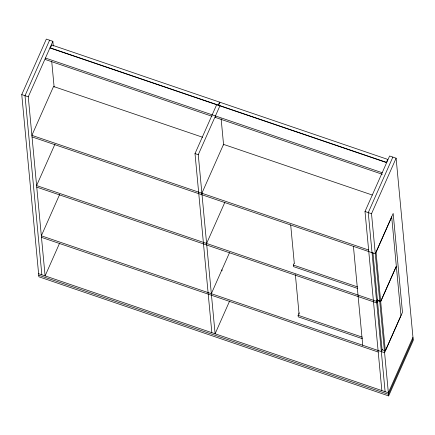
<?xml version="1.0" encoding="UTF-8"?>
<svg xmlns="http://www.w3.org/2000/svg" width="435" height="435" viewBox="0 0 435 435"><rect width="100%" height="100%" fill="white"/><g stroke="black" fill="none" stroke-linecap="round" stroke-linejoin="round"><path stroke-width="0.65" d="M381.848 390.57L365.003 211.492L389.602 155.991L396.111 158.209L413.25 340.409L388.656 395.91L38.889 276.791L21.75 94.591L46.344 39.09L52.858 41.309L53.298 46.039M49.601 40.199L25.007 95.7L41.852 274.784M59.59 243.208L45.104 275.893L28.264 96.809L52.858 41.309M54.973 144.137L36.611 185.571L376.612 301.363L377.433 299.503M59.698 194.363L41.336 235.797L384.589 352.698L402.478 312.335L393.175 213.438L375.291 253.801L32.032 136.905M211.85 332.677L195.005 153.599L216.657 104.737M219.566 102.127L218.261 105.074L50.449 47.921L51.754 44.979L219.566 102.127L219.697 103.476M229.631 301.009L215.107 333.786L198.262 154.702L219.914 105.846M201.883 193.238L223.536 144.382M206.609 243.464L224.759 202.514M211.334 293.696L229.484 252.74M357.657 288.459L293.527 266.622L293.38 265.062L294.196 263.229M362.382 338.691L298.252 316.849L298.106 315.288L299.188 312.847M392.854 157.1L368.26 212.601L385.105 391.679M388.656 395.91L371.517 213.71L396.111 158.209M377.852 300.444L376.759 302.918L36.757 187.132M381.337 351.589L382.376 349.234M412.956 337.288L388.363 392.789L38.595 273.675M413.103 338.849L388.509 394.349L38.742 275.235M49.911 47.953L386.655 162.636M382.186 172.722L45.441 58.045L45.588 59.6L212.03 116.286M215.243 117.379L382.332 174.283M202.628 137.259L53.538 86.489L31.885 135.345L368.63 250.022M223.193 144.262L372.289 195.038M21.75 94.591L28.264 96.809M195.005 153.599L198.262 154.702M365.003 211.492L371.517 213.71M293.38 265.062L357.51 286.904M380.136 301.292L377.422 300.367L372.92 252.534M380.152 301.471L377.439 300.547L382.066 349.729L384.779 350.653M298.106 315.288L362.235 337.13M41.483 237.358L378.227 352.04M353.427 246.357L362.73 345.254M290.694 224.966L294.294 263.262M295.354 274.523L299.084 314.162M221.121 118.69L223.601 145.045M215.439 115.938L215.586 117.499M221.937 269.771L222.035 270.809M51.721 61.411L54.13 87.038M219.941 102.258L218.636 105.199L386.449 162.347L387.754 159.406L219.941 102.258M391.701 216.978L376.052 252.3L380.674 301.477L396.328 266.16L391.701 216.978M396.345 266.34L380.696 301.656L385.318 350.838L400.972 315.516L396.345 266.34"/></g></svg>
